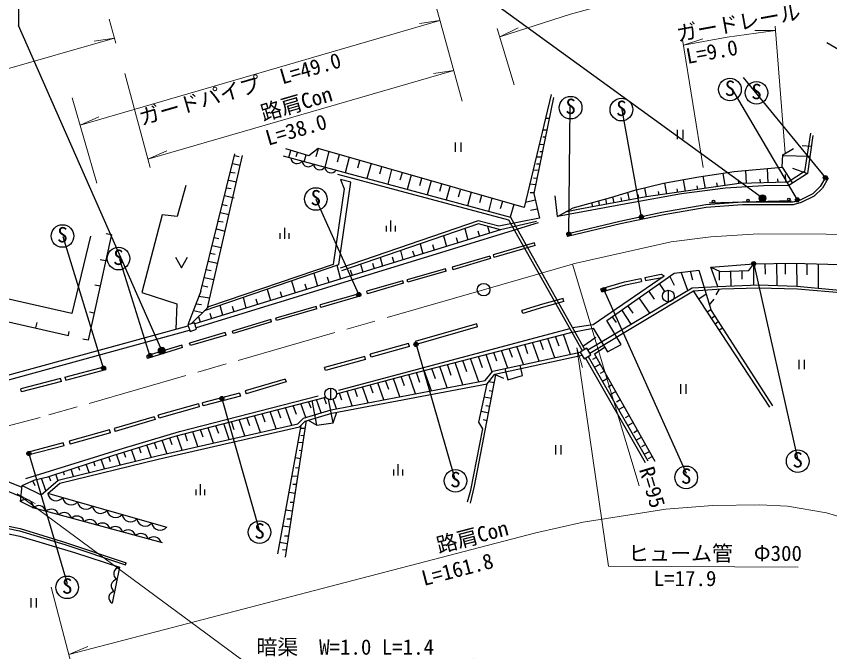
# Model space of a CAD drawing. Units: millimetres at full size, sheet at 1:1000; details may follow other scales. Extents: x 40000 to 680000, y 20000 to 380000.
# Drawn here: x 111224 to 208322, y 261818 to 337723 of the extents above; entities that cross this region are included whole.
import ezdxf
from ezdxf.enums import TextEntityAlignment as Align

# ---------------------------------------------------------------- set-up
doc = ezdxf.new("R2010")
doc.units = ezdxf.units.MM
doc.header["$LTSCALE"] = 1000
doc.linetypes.add('CHAIN', pattern=[18.5, 12, -1.5, 3.5, -1.5])
for name, color, linetype, lineweight in [('M-BGD', 7, 'Continuous', 25), ('M-BGD-EXST', 7, 'Continuous', 25), ('M-BMK', 2, 'CHAIN', 13), ('M-BMK-SRVR', 3, 'Continuous', 25), ('M-STR-HTXT', 7, 'Continuous', 13), ('M-STR-STRC', 7, 'Continuous', 25)]:
    doc.layers.add(name, color=color, linetype=linetype, lineweight=lineweight)
doc.styles.add('ＭＳ ゴシック', font='')
doc.styles.get('ＭＳ ゴシック').set_extended_font_data('MS Gothic')

msp = doc.modelspace()

# ---------------------------------------------------------------- hatches: boundary and pattern name
at = {"layer": 'M-BGD-EXST'}
for points in [[(207580, 318332, 1), (208019, 318571, 0.41421), (207679, 318671, 0.41421)], [(204240, 315679, 1), (204679, 315918, 0.41421), (204340, 316018, 0.41421)], [(185618, 313635, 1), (186057, 313874, 0.41421), (185718, 313974, 0.41421)], [(176960, 311597, 1), (177399, 311836, 0.41421), (177060, 311936, 0.41421)], [(199029, 308048, 1), (199469, 308287, 0.41421), (199129, 308387, 0.41421)], [(181142, 304945, 1), (181581, 305184, 0.41421), (181242, 305284, 0.41421)], [(151886, 304360, 1), (152325, 304599, 0.41421), (151986, 304699, 0.41421)], [(158723, 298407, 1), (159162, 298646, 0.41421), (158823, 298746, 0.41421)], [(126961, 297082, 1), (127400, 297321, 0.41421), (127061, 297421, 0.41421)], [(121415, 295584, 1), (121854, 295823, 0.41421), (121515, 295923, 0.41421)], [(135542, 291947, 1), (135981, 292186, 0.41421), (135642, 292286, 0.41421)], [(112507, 285377, 1), (112946, 285616, 0.41421), (112606, 285716, 0.41421)]]:
    msp.add_hatch(color=256, dxfattribs=at).paths.add_polyline_path(points)
at = {"layer": 'M-STR-STRC'}
for points in [[(200635, 316214, 1), (199961, 315784, 1)], [(128922, 297997, 1), (128247, 297567, 1)]]:
    msp.add_hatch(color=256, dxfattribs=at).paths.add_polyline_path(points)

# ---------------------------------------------------------------- linework, layer by layer
at = {"layer": 'M-BGD'}
for p, q in [((174415, 325568), (174837, 325566)), ((174076, 324155), (174548, 324154)), ((190117, 324145), (190117, 323027)), ((190784, 324145), (190784, 323027)), ((163619, 322659), (163619, 321541)), ((164286, 322659), (164286, 321541)), ((173664, 322435), (174190, 322408)), ((174067, 323335), (174378, 323328)), ((143749, 320853), (144000, 321700)), ((144643, 320954), (144794, 321464)), ((147029, 320987), (147295, 321916)), ((148543, 321559), (148039, 319694)), ((173730, 321568), (174015, 321556)), ((202722, 321173), (203986, 321940)), ((205033, 322274), (206120, 322214)), ((133257, 304891), (137318, 321281)), ((134031, 302905), (138223, 321072)), ((137849, 320943), (137261, 321049)), ((145600, 320353), (145837, 321155)), ((149577, 320331), (149823, 321193)), ((150969, 320866), (150474, 319036)), ((152002, 319637), (152249, 320500)), ((173307, 320948), (173890, 320949)), ((202718, 321092), (205956, 321000)), ((137037, 320146), (137961, 319933)), ((153572, 320122), (153087, 318330)), ((154605, 318894), (154852, 319756)), ((173327, 320110), (173715, 320092)), ((200836, 319521), (200945, 317835)), ((202643, 319684), (203859, 317784)), ((203876, 319571), (205680, 318950)), ((137357, 318962), (136770, 319067)), ((156031, 319420), (155556, 317662)), ((157065, 318191), (157311, 319054)), ((158360, 318754), (157894, 317030)), ((172933, 319388), (173562, 319350)), ((193181, 318610), (193449, 317165)), ((195551, 318962), (195820, 317507)), ((198261, 319287), (198359, 317771)), ((202996, 318825), (203057, 317888)), ((208138, 318388), (207876, 318541)), ((136546, 318165), (137502, 317944)), ((159394, 317526), (159641, 318388)), ((160745, 318073), (160288, 316384)), ((161778, 316844), (162025, 317707)), ((172525, 317688), (173209, 317626)), ((172979, 318418), (173362, 318375)), ((188586, 317802), (188825, 316497)), ((190808, 318200), (191063, 316821)), ((194820, 317809), (194902, 317375)), ((197402, 318188), (197432, 317747)), ((199988, 318253), (200018, 317812)), ((202100, 318306), (202130, 317865)), ((136894, 317092), (136307, 317198)), ((162957, 317368), (162528, 315778)), ((163991, 316139), (164238, 317002)), ((165520, 316709), (165082, 315088)), ((172571, 316689), (173015, 316681)), ((184201, 316694), (184372, 315771)), ((186226, 317240), (186427, 316151)), ((187825, 316799), (187907, 316365)), ((190063, 317122), (190145, 316688)), ((192449, 317467), (192531, 317033)), ((136083, 316295), (137227, 316031)), ((166554, 315480), (166800, 316343)), ((168005, 315998), (167577, 314414)), ((169039, 314770), (169286, 315633)), ((172007, 315530), (173158, 315796)), ((180829, 315116), (180768, 315684)), ((181543, 315897), (181659, 315269)), ((182407, 316141), (182538, 315432)), ((183372, 316073), (183459, 315602)), ((185427, 316453), (185514, 315982)), ((193924, 315451), (203705, 315705)), ((136397, 315084), (135809, 315190)), ((170611, 315254), (170193, 313707)), ((172608, 314545), (173405, 314729)), ((179994, 314961), (179957, 315462)), ((135585, 314288), (136604, 314053)), ((173534, 313059), (132685, 300523)), ((135907, 313110), (135320, 313216)), ((155408, 311997), (155408, 312693)), ((155941, 311997), (155941, 313325)), ((156475, 311997), (156475, 312693)), ((169020, 312202), (132530, 300989)), ((135096, 312314), (136146, 312071)), ((142728, 311118), (142728, 311815)), ((143261, 311118), (143261, 312447)), ((143795, 311118), (143795, 311815)), ((164764, 312383), (165143, 311011)), ((166300, 312103), (166507, 311430)), ((167475, 312632), (167729, 311806)), ((176933, 311712), (177003, 311416)), ((135420, 311143), (134832, 311248)), ((162206, 311503), (162561, 310218)), ((163719, 311309), (163926, 310637)), ((134609, 310346), (135690, 310096)), ((159426, 310547), (159755, 309355)), ((160913, 310447), (161119, 309775)), ((173063, 310641), (168163, 309208)), ((173148, 310351), (168247, 308918)), ((173148, 310351), (173063, 310641)), ((134957, 309275), (134369, 309381)), ((154661, 308908), (154945, 307877)), ((156103, 308969), (156310, 308297)), ((157069, 309736), (157376, 308624)), ((158533, 309716), (158740, 309043)), ((167755, 309076), (163237, 307739)), ((167841, 308787), (163323, 307450)), ((167755, 309076), (167841, 308787)), ((168163, 309208), (168247, 308918)), ((121238, 308678), (121887, 308536)), ((134146, 308478), (135258, 308221)), ((149484, 307980), (149937, 306338)), ((152321, 308103), (152584, 307152)), ((153742, 308244), (153948, 307571)), ((199256, 305620), (199249, 308167)), ((200638, 306910), (200635, 308188)), ((202036, 305572), (202013, 308209)), ((203036, 306927), (203033, 308224)), ((204435, 305494), (204411, 308226)), ((205622, 306851), (205618, 308191)), ((206970, 305245), (206997, 308150)), ((134474, 307325), (133886, 307431)), ((146738, 307041), (147168, 305487)), ((151095, 307430), (151301, 306758)), ((162450, 307560), (157892, 306244)), ((162534, 307270), (157976, 305954)), ((162534, 307270), (162450, 307560)), ((163237, 307739), (163323, 307450)), ((186262, 306513), (188211, 306900)), ((188211, 306900), (188559, 306722)), ((191365, 304975), (190591, 307148)), ((191990, 306199), (191709, 307275)), ((194966, 305464), (194124, 307757)), ((195154, 306194), (195152, 307256)), ((196546, 305521), (196531, 307274)), ((197875, 306312), (197872, 307334)), ((133663, 306529), (134806, 306265)), ((144092, 306136), (144498, 304667)), ((148325, 306579), (148532, 305907)), ((157366, 306113), (153074, 304868)), ((157450, 305823), (157366, 306113)), ((157976, 305954), (157892, 306244)), ((185766, 306399), (185842, 306033)), ((186262, 306513), (186335, 306146)), ((186335, 306146), (188284, 306533)), ((189799, 305547), (189241, 306697)), ((120620, 305638), (121223, 305506)), ((133257, 304891), (131698, 300856)), ((133423, 305563), (134078, 305420)), ((141180, 305140), (141560, 303764)), ((145656, 305759), (145863, 305086)), ((157450, 305823), (153158, 304579)), ((181117, 304798), (181010, 305157)), ((187411, 303932), (186716, 304916)), ((188649, 304866), (187983, 305810)), ((189051, 304993), (189051, 303593)), ((201177, 291024), (192069, 304922)), ((194758, 304464), (195179, 305140)), ((133018, 304274), (134308, 304105)), ((138294, 304153), (138643, 302868)), ((139801, 303960), (140008, 303287)), ((142718, 304856), (142925, 304184)), ((152274, 304610), (147488, 303241)), ((152357, 304320), (147571, 302951)), ((152357, 304320), (152274, 304610)), ((153158, 304579), (153074, 304868)), ((176603, 303639), (176507, 304001)), ((186840, 302278), (185556, 304097)), ((192684, 303983), (193565, 304552)), ((193958, 303274), (194520, 303933)), ((132678, 303393), (133339, 303306)), ((135511, 303202), (135841, 302007)), ((136999, 303099), (137205, 302426)), ((147012, 303066), (142216, 301681)), ((147096, 302776), (147012, 303066)), ((147571, 302951), (147488, 303241)), ((184860, 302264), (184228, 303160)), ((119979, 302412), (120519, 302293)), ((132361, 302572), (133453, 302333)), ((134315, 302274), (134521, 301601)), ((147096, 302776), (142299, 301391)), ((171673, 302231), (171564, 302589)), ((184628, 300960), (183515, 302657)), ((193709, 302419), (194136, 302695)), ((113664, 301133), (113520, 300499)), ((132971, 301856), (133157, 301182)), ((141607, 301502), (137036, 300120)), ((141694, 301214), (137123, 299832)), ((141694, 301214), (141607, 301502)), ((142299, 301391), (142216, 301681)), ((182889, 301158), (182359, 301841)), ((194199, 301672), (194590, 301924)), ((194639, 301000), (195025, 301249)), ((137123, 299832), (137036, 300120)), ((149727, 293074), (177316, 300425)), ((166188, 300989), (158842, 298877)), ((166291, 300629), (158945, 298517)), ((166291, 300629), (166188, 300989)), ((177426, 299955), (180100, 300467)), ((195127, 300256), (195507, 300501)), ((136176, 299932), (131919, 298677)), ((136262, 299642), (132004, 298387)), ((136262, 299642), (136176, 299932)), ((175493, 296920), (174684, 299245)), ((176018, 298303), (175607, 299484)), ((177364, 297325), (176530, 299723)), ((180409, 299366), (178868, 298281)), ((130970, 298453), (126804, 297151)), ((131060, 298165), (126894, 296863)), ((131060, 298165), (130970, 298453)), ((132004, 298387), (131919, 298677)), ((158054, 298640), (153485, 297374)), ((158154, 298279), (153585, 297014)), ((158154, 298279), (158054, 298640)), ((158842, 298877), (158945, 298517)), ((171752, 296111), (170993, 298289)), ((172302, 297421), (171916, 298528)), ((173622, 296516), (172839, 298767)), ((174160, 297862), (173761, 299006)), ((126894, 296863), (126804, 297151)), ((153585, 297014), (153485, 297374)), ((168038, 295220), (167303, 297332)), ((168585, 296538), (168225, 297571)), ((169881, 295706), (169148, 297811)), ((170443, 296979), (170071, 298050)), ((152820, 297084), (148030, 295787)), ((152918, 296723), (148127, 295426)), ((152918, 296723), (152820, 297084)), ((164546, 293692), (163612, 296376)), ((165012, 295243), (164535, 296615)), ((166433, 294051), (165457, 296854)), ((166857, 295722), (166380, 297093)), ((179165, 296902), (186290, 284437)), ((179490, 297097), (186620, 284625)), ((180030, 296755), (180475, 297005)), ((180237, 295790), (180936, 296183)), ((204619, 296688), (204619, 295570)), ((205285, 296688), (205285, 295570)), ((117028, 294627), (121836, 295895)), ((117125, 294260), (121933, 295528)), ((121836, 295895), (121933, 295528)), ((148127, 295426), (148030, 295787)), ((159413, 293989), (158998, 295181)), ((160772, 292976), (159921, 295420)), ((161280, 294407), (160844, 295659)), ((162659, 293334), (161766, 295898)), ((163146, 294825), (162689, 296137)), ((180966, 295088), (181411, 295338)), ((116517, 294454), (111757, 293219)), ((116613, 294087), (116517, 294454)), ((117028, 294627), (117125, 294260)), ((143339, 294391), (138562, 292969)), ((143339, 294391), (143444, 294038)), ((156998, 292259), (156233, 294455)), ((157547, 293570), (157153, 294703)), ((158885, 292617), (158076, 294942)), ((181186, 294131), (181872, 294516)), ((116613, 294087), (111853, 292852)), ((143444, 294038), (138667, 292616)), ((148750, 293312), (148750, 291912)), ((153224, 291542), (152557, 293456)), ((153822, 292713), (153476, 293706)), ((155111, 291900), (154395, 293955)), ((155684, 293142), (155314, 294205)), ((167647, 294098), (168283, 293982)), ((181870, 293479), (182315, 293729)), ((190493, 293760), (190493, 292642)), ((191160, 293760), (191160, 292642)), ((111916, 281437), (84303, 292612)), ((111853, 292852), (111757, 293219)), ((137885, 292695), (133434, 291538)), ((137978, 292338), (133527, 291182)), ((137885, 292695), (137978, 292338)), ((138562, 292969), (138667, 292616)), ((150097, 291855), (149800, 292707)), ((151337, 291183), (150719, 292957)), ((151959, 292284), (151638, 293206)), ((167089, 292269), (167941, 292113)), ((167655, 293022), (168093, 292942)), ((182102, 292528), (182776, 292907)), ((111796, 280330), (83901, 291619)), ((132968, 291422), (128174, 290083)), ((132968, 291422), (133067, 291068)), ((133527, 291182), (133434, 291538)), ((145779, 289810), (145201, 291471)), ((146407, 290895), (146123, 291712)), ((147105, 288890), (146545, 291822)), ((147604, 290349), (147045, 291952)), ((148242, 291406), (147967, 292193)), ((149054, 289148), (148474, 291969)), ((149450, 290825), (149048, 291978)), ((182877, 291686), (183321, 291936)), ((133067, 291068), (128273, 289728)), ((142233, 288439), (141513, 290507)), ((142800, 289699), (142435, 290748)), ((144098, 288862), (143357, 290989)), ((144655, 290151), (144279, 291230)), ((166716, 290565), (167620, 290359)), ((167274, 291226), (167763, 291136)), ((183122, 290743), (183783, 291114)), ((127694, 289893), (122907, 288487)), ((127798, 289540), (123011, 288133)), ((127694, 289893), (127798, 289540)), ((128273, 289728), (128174, 290083)), ((138504, 287594), (137825, 289543)), ((139091, 288795), (138747, 289784)), ((140368, 288016), (139669, 290025)), ((140946, 289247), (140591, 290266)), ((143361, 273134), (145877, 289419)), ((166953, 289557), (167438, 289426)), ((183948, 289779), (184393, 290029)), ((122907, 288487), (123011, 288133)), ((134774, 286748), (134137, 288580)), ((135383, 287890), (135059, 288821)), ((136639, 287171), (135981, 289062)), ((137237, 288342), (136903, 289303)), ((145145, 288532), (145740, 288534)), ((184208, 288845), (184854, 289207)), ((122356, 288324), (117539, 286962)), ((122456, 287969), (117639, 286608)), ((122456, 287969), (122356, 288324)), ((131045, 285903), (130448, 287616)), ((131674, 286986), (131370, 287857)), ((132909, 286325), (132292, 288098)), ((133528, 287438), (133214, 288339)), ((145178, 287670), (145605, 287657)), ((184937, 288017), (185382, 288267)), ((185211, 287090), (185844, 287445)), ((116832, 286783), (112511, 285634)), ((116927, 286426), (116832, 286783)), ((117539, 286962), (117639, 286608)), ((127320, 285044), (126808, 286514)), ((127983, 286030), (127718, 286792)), ((129180, 285480), (128627, 287070)), ((129824, 286520), (129536, 287348)), ((144838, 286842), (145474, 286809)), ((175569, 286499), (175569, 285381)), ((176236, 286499), (176236, 285381)), ((185891, 286319), (186336, 286569)), ((112605, 285278), (112511, 285634)), ((116927, 286426), (112605, 285278)), ((124311, 285020), (124081, 285679)), ((125467, 284589), (124990, 285957)), ((126146, 285526), (125899, 286235)), ((145002, 285909), (145327, 285859)), ((186177, 285399), (186798, 285747)), ((120649, 283981), (120464, 284512)), ((121760, 283678), (121365, 284812)), ((122477, 284508), (122267, 285111)), ((123613, 284133), (123172, 285401)), ((144505, 285016), (145181, 284912)), ((186688, 284901), (187133, 285151)), ((118054, 282767), (117759, 283614)), ((118820, 283454), (118660, 283913)), ((119907, 283222), (119562, 284213)), ((144536, 283816), (145008, 283797)), ((156287, 282888), (156287, 283585)), ((156820, 282888), (156820, 284217)), ((157354, 282888), (157354, 283585)), ((115335, 282193), (115151, 282747)), ((116204, 282300), (115955, 283015)), ((116992, 282927), (116857, 283314)), ((144106, 282827), (144854, 282799)), ((113482, 281617), (113195, 282250)), ((114739, 281029), (114224, 282531)), ((133218, 280504), (133218, 281833)), ((144241, 281832), (144705, 281833)), ((132684, 280504), (132684, 281201)), ((133751, 280504), (133751, 281201)), ((143750, 280874), (144538, 280752)), ((143900, 279702), (144375, 279695)), ((143367, 278769), (144211, 278638)), ((143018, 276858), (143915, 276719)), ((143502, 277688), (144063, 277681)), ((142661, 274897), (143610, 274750)), ((143260, 275660), (143751, 275657)), ((142990, 274010), (143494, 273996)), ((124260, 272205), (124342, 272452)), ((112949, 268211), (112949, 267093)), ((113616, 268211), (113616, 267093))]:
    msp.add_line(p, q, dxfattribs=at)
for points in [[(207964, 334601), (221392, 326727), (234883, 338881)], [(175088, 328372), (171856, 314898), (147273, 321922), (146130, 321068), (143407, 321876)], [(175339, 328011), (172986, 316539), (173660, 313625), (168812, 312643), (166356, 313304), (149893, 307622)], [(206290, 323476), (205680, 318950), (203450, 317522), (200414, 317486), (195873, 317209), (190646, 316495), (184455, 315412), (175815, 313796), (175549, 316260)], [(206046, 323779), (205330, 319181), (203372, 317896), (197492, 317749), (186427, 316151), (178501, 314685), (176761, 314320)], [(179072, 297916), (170249, 313692), (143106, 321027)], [(175815, 313796), (177706, 314844), (182209, 316080), (185047, 316955), (188469, 317781), (192691, 318537), (196918, 319166), (202643, 319684), (202724, 321207)], [(178818, 297764), (170007, 313376), (149609, 318805)], [(207876, 318541), (207199, 317382), (206302, 316499), (204790, 315748), (203919, 315504), (197897, 315514), (193529, 315185), (188269, 314268), (183282, 313226), (176933, 311712)], [(149926, 318229), (150345, 317101), (149054, 308077), (134153, 303026), (132093, 300988)], [(133708, 302585), (149728, 308063), (151146, 317911), (149926, 318229)], [(208138, 318388), (207441, 317193), (206480, 316248), (204900, 315463), (203960, 315200), (197908, 315210), (193566, 314883), (188327, 313970), (183349, 312930), (177003, 311416)], [(131450, 317489), (130421, 313801), (128631, 313994), (126198, 304711), (130395, 303393), (130279, 300362)], [(173328, 313193), (169020, 312202), (166378, 312938), (150033, 307316)], [(121953, 311789), (122574, 311670), (119808, 299045), (119165, 299147)], [(120066, 311450), (117859, 302238), (108880, 304232), (110089, 309638)], [(130242, 308964), (130958, 307669), (131674, 308964)], [(194124, 307757), (199249, 308167), (203981, 308239), (210844, 308037), (214728, 307479), (222050, 305838), (228431, 303971), (255923, 294812), (279231, 287213), (298761, 279687), (318442, 273892), (337171, 266616), (345094, 263609), (356034, 258322)], [(194124, 307757), (195233, 307217), (198658, 307369), (199249, 308167)], [(181698, 301374), (189743, 307052), (192693, 307386)], [(192693, 307386), (194176, 302567), (201500, 291201)], [(177606, 300537), (180082, 300909), (188559, 306722)], [(181010, 305157), (183837, 305998), (185766, 306399)], [(181117, 304798), (183928, 305634), (185842, 306033)], [(179444, 297871), (191894, 305290), (194966, 305464), (199819, 305640), (204381, 305499), (209912, 304955)], [(179669, 297497), (192069, 304922), (195390, 305154), (199816, 305298), (204470, 305180), (210080, 304687)], [(176507, 304001), (174048, 303349), (171564, 302589)], [(176603, 303639), (174151, 302989), (171673, 302231)], [(105936, 302639), (105894, 302236), (117444, 299606), (117529, 300051)], [(180100, 300467), (181813, 297642), (183433, 298526), (181698, 301374)], [(99668, 296368), (103601, 292472), (131910, 300220)], [(100085, 296752), (103767, 293105), (131731, 300759)], [(149450, 292612), (157010, 294666), (177426, 299955)], [(187467, 284555), (180260, 297387), (181388, 298167)], [(111943, 281681), (114176, 280540), (116224, 282317), (128060, 285226), (144839, 289030), (145506, 289729), (148792, 290700), (167211, 294199), (168124, 295326), (178548, 297581)], [(129226, 276668), (115001, 280723), (116414, 281950), (128152, 284835), (145046, 288665), (145723, 289374), (148887, 290308), (167431, 293831), (168347, 294963), (178762, 297225)], [(169559, 295637), (169911, 294281), (171644, 294795), (171377, 296030)], [(165450, 279557), (165905, 281600), (167610, 290304), (168451, 294903), (169383, 294483)], [(165072, 279732), (165467, 281124), (166909, 288461), (166423, 289229), (167431, 293831)], [(112355, 282500), (124024, 286136), (130724, 288132), (147263, 292387)], [(128666, 274815), (113222, 279012), (111737, 279782), (111943, 281681), (113442, 282362), (115006, 282700), (122767, 285277), (130208, 287553), (148156, 292243)], [(146051, 289471), (147105, 288890), (149054, 289148), (149499, 290425)], [(145199, 288824), (143596, 280028), (142406, 273499)], [(102470, 277995), (103954, 277925), (107161, 277445), (111683, 276525), (117111, 274873), (124342, 272452)], [(102567, 277730), (103928, 277665), (107116, 277189), (111619, 276272), (117032, 274625), (124260, 272205)], [(102719, 277311), (103125, 277242), (106233, 276723), (111667, 275615), (118194, 273688), (123555, 271904), (122664, 267630)]]:
    msp.add_lwpolyline(points, dxfattribs=at)
for points in [[(132487, 301119), (131698, 300856), (131961, 300068), (132750, 300330)], [(179326, 298069), (178539, 297597), (179011, 296809), (179798, 297281)]]:
    msp.add_lwpolyline(points, close=True, dxfattribs=at)
for centre, radius in [((194452, 315614), 150), ((198575, 315743), 150), ((203451, 315845), 150), ((189051, 304293), 700), ((148750, 292612), 700)]:
    msp.add_circle(centre, radius, dxfattribs=at)
for centre, radius, start, end in [((144731, 320873), 752, 186.35506, 323.3995), ((146083, 320508), 752, 186.35506, 323.3995), ((147435, 320142), 752, 186.35506, 323.3995), ((148786, 319777), 752, 186.35506, 323.3995), ((115999, 280869), 1009, 188.30798, 319.87315), ((112334, 279114), 896, 349.55402, 131.82932), ((117770, 280364), 1009, 188.30798, 319.87315), ((119540, 279859), 1009, 188.30798, 319.87315), ((113900, 278379), 892, 13.8113, 140.09929), ((115409, 277939), 916, 15.05923, 134.53265), ((121311, 279355), 1009, 188.30798, 319.87315), ((123082, 278850), 1009, 188.30798, 319.87315), ((116937, 277524), 916, 15.05923, 134.53265), ((118464, 277109), 916, 15.05923, 134.53265), ((124852, 278345), 1009, 188.30798, 319.87315), ((119991, 276694), 916, 15.05923, 134.53265), ((121519, 276279), 916, 15.05923, 134.53265), ((123046, 275864), 916, 15.05923, 134.53265), ((126623, 277841), 1009, 188.30798, 319.87315), ((128393, 277336), 1009, 188.30798, 319.87315), ((124573, 275449), 916, 15.05923, 134.53265), ((126101, 275034), 916, 15.05923, 134.53265), ((127628, 274618), 916, 15.05923, 134.53265), ((123632, 271131), 776, 95.69662, 240.73621), ((123330, 269681), 776, 95.69662, 240.73621), ((122984, 268280), 725, 92.63522, 243.79761)]:
    msp.add_arc(centre, radius, start, end, dxfattribs=at)
at = {"layer": 'M-BGD-EXST'}
for p, q in [((207799, 318451), (198039, 330409)), ((204459, 315798), (196691, 329072)), ((177180, 311716), (177333, 326912)), ((185838, 313755), (183519, 326789)), ((152106, 304480), (147004, 315841)), ((121634, 295703), (116841, 311369)), ((127181, 297201), (123567, 308661)), ((199249, 308167), (204493, 284914)), ((181362, 305065), (191193, 283150)), ((158943, 298526), (163600, 282331)), ((135761, 292066), (140251, 276225)), ((112726, 285497), (117316, 269966))]:
    msp.add_line(p, q, dxfattribs=at)
for centre, radius in [((196412, 328967), 1350), ((199579, 328575), 1350), ((177394, 326805), 1350), ((183453, 326571), 1350), ((207799, 318451), 250), ((146974, 315895), 1350), ((204459, 315798), 250), ((185838, 313755), 250), ((116733, 311473), 1350), ((177180, 311716), 250), ((123418, 308777), 1350), ((199249, 308167), 250), ((181362, 305065), 250), ((152106, 304480), 250), ((158943, 298526), 250), ((127181, 297201), 250), ((121634, 295703), 250), ((135761, 292066), 250), ((112726, 285497), 250), ((204500, 284585), 1350), ((163647, 282225), 1350), ((191195, 282646), 1350), ((140266, 276090), 1350), ((117306, 269510), 1350)]:
    msp.add_circle(centre, radius, dxfattribs=at)
at = {"layer": 'M-BMK'}
msp.add_lwpolyline([(358054, 262224), (350847, 265798), (339522, 270777), (327549, 275702), (315558, 280150), (307670, 282865), (264388, 297108), (235488, 306695), (232573, 307568), (227004, 309075), (220592, 310449), (213860, 311338), (207908, 311694), (199824, 311739), (194137, 311361), (189405, 310784), (177620, 308123), (167007, 305060), (114090, 289800), (100784, 286344), (85467, 282628), (70747, 279306)], dxfattribs=at)
at = {"layer": 'M-BMK-SRVR'}
msp.add_circle((167007, 305060), 750, dxfattribs=at)
at = {"layer": 'M-STR-HTXT'}
for p, q in [((164462, 327583), (160648, 341354)), ((161793, 337220), (118850, 324707)), ((122328, 337377), (123127, 334521)), ((161793, 337220), (159364, 336868)), ((170637, 329547), (168630, 336260)), ((168925, 335274), (171135, 336342)), ((201836, 336008), (199381, 336017)), ((201795, 336522), (202988, 321378)), ((91899, 326232), (122963, 335105)), ((122963, 335105), (120532, 334766)), ((190861, 334270), (193191, 335043)), ((190753, 334945), (193196, 319658)), ((126938, 320637), (163453, 331227)), ((163453, 331227), (161023, 330878)), ((124184, 330906), (127202, 319653)), ((117910, 327973), (120839, 317798)), ((118850, 324707), (121089, 325715)), ((126938, 320637), (129178, 321642)), ((185568, 281615), (177620, 308123)), ((178140, 298114), (178826, 295757)), ((111318, 280683), (113478, 279514)), ((117821, 260251), (115401, 269531)), ((117497, 261493), (119764, 262437))]:
    msp.add_line(p, q, dxfattribs=at)
for points in [[(168925, 335274), (177378, 337985), (183654, 339742), (190138, 341338), (195899, 342302), (202472, 342784), (207064, 342794)], [(190861, 334270), (196064, 335219), (201836, 336008)], [(204568, 271934), (181908, 272034), (178140, 298114)], [(165749, 260921), (138116, 260910), (111318, 280683)], [(257811, 263126), (224790, 273385), (207932, 278399), (203292, 279211), (199962, 279367), (194374, 279299), (188760, 278828), (178889, 277280), (173252, 276035), (117497, 261493)]]:
    msp.add_lwpolyline(points, dxfattribs=at)
at = {"layer": 'M-STR-STRC'}
for p, q in [((111485, 348120), (111485, 336620)), ((200298, 315999), (163678, 342596)), ((128584, 297782), (111485, 336620))]:
    msp.add_line(p, q, dxfattribs=at)
for centre in [(200298, 315999), (128584, 297782)]:
    msp.add_circle(centre, 400, dxfattribs=at)

# ---------------------------------------------------------------- texts
at = {"layer": 'M-BGD-EXST', "style": 'ＭＳ ゴシック'}
for p in [(195757, 327674), (198924, 327283), (176739, 325513), (182798, 325278), (146319, 314603), (116077, 310181), (122763, 307485), (203845, 283293), (190540, 281353), (162992, 280932), (139610, 274798), (116651, 268218)]:
    msp.add_text('S', height=1833, rotation=358.508, dxfattribs=at).set_placement(p, align=Align.BOTTOM_LEFT)
at = {"layer": 'M-STR-HTXT', "style": 'ＭＳ ゴシック'}
for s, rotation, p in [('ガードレール', 10.334, (190303, 334169)), ('L=9.0', 10.334, (191445, 331488)), ('ガードパイプ\u3000L=49.0', 16.245, (126339, 324153)), ('路肩Con', 16.173, (140862, 324675)), ('L=38.0', 16.173, (141443, 321728)), ('R=95', 286.691, (185023, 283433)), ('路肩Con', 14.619, (161787, 273045)), ('L=161.8', 14.619, (160024, 269137)), ('暗渠\u3000W=1.0 L=1.4', 0.023, (139874, 260910))]:
    msp.add_text(s, height=1833, rotation=rotation, dxfattribs=at).set_placement(p, align=Align.BOTTOM_LEFT)
for s, p in [('ヒューム管\u3000Φ300', (184261, 272114)), ('L=17.9', (187315, 269108))]:
    msp.add_text(s, height=1833, dxfattribs=at).set_placement(p, align=Align.BOTTOM_LEFT)

doc.saveas('drawing.dxf')
